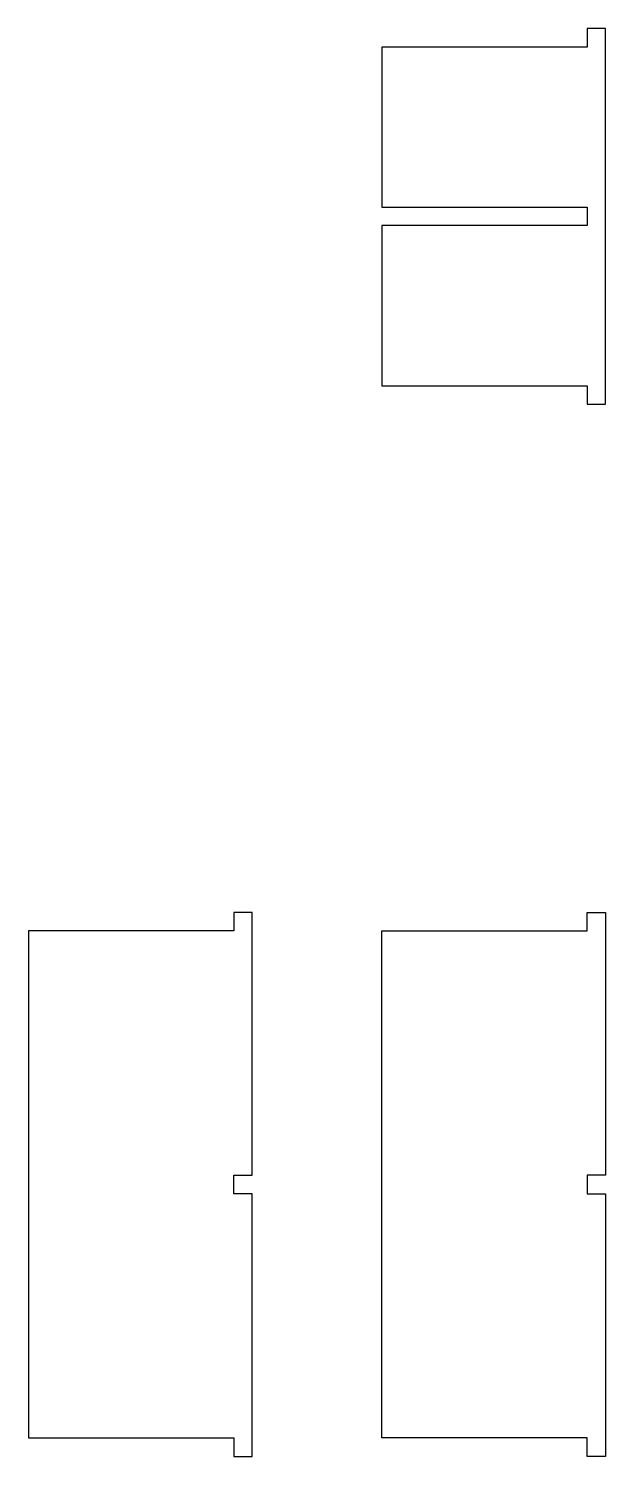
# Model space of a CAD drawing. Header units: millimetres. Extents: x -58 to 36, y -116 to 116.
import ezdxf

# ---------------------------------------------------------------- set-up
doc = ezdxf.new("R2010")
doc.units = ezdxf.units.MM

msp = doc.modelspace()

# ---------------------------------------------------------------- linework, layer by layer
for points in [[(-0.72, 112.93), (-0.72, 86.93), (32.63, 86.93), (32.63, 83.93), (-0.72, 83.93), (-0.72, 57.93), (32.63, 57.93), (32.63, 54.93), (35.63, 54.93), (35.63, 115.93), (32.63, 115.93), (32.63, 112.93)], [(-24.78, -73.3), (-24.78, -70.3), (-21.78, -70.3), (-21.78, -27.62), (-24.78, -27.62), (-24.78, -30.62), (-58.13, -30.62), (-58.13, -112.97), (-24.78, -112.97), (-24.78, -115.97), (-21.78, -115.97), (-21.78, -73.3)], [(-0.72, -30.62), (32.63, -30.62), (32.63, -27.62), (35.63, -27.62), (35.63, -70.3), (32.63, -70.3), (32.63, -73.3), (35.63, -73.3), (35.63, -115.97), (32.63, -115.97), (32.63, -112.97), (-0.72, -112.97)]]:
    msp.add_lwpolyline(points, close=True)

doc.saveas('drawing.dxf')
